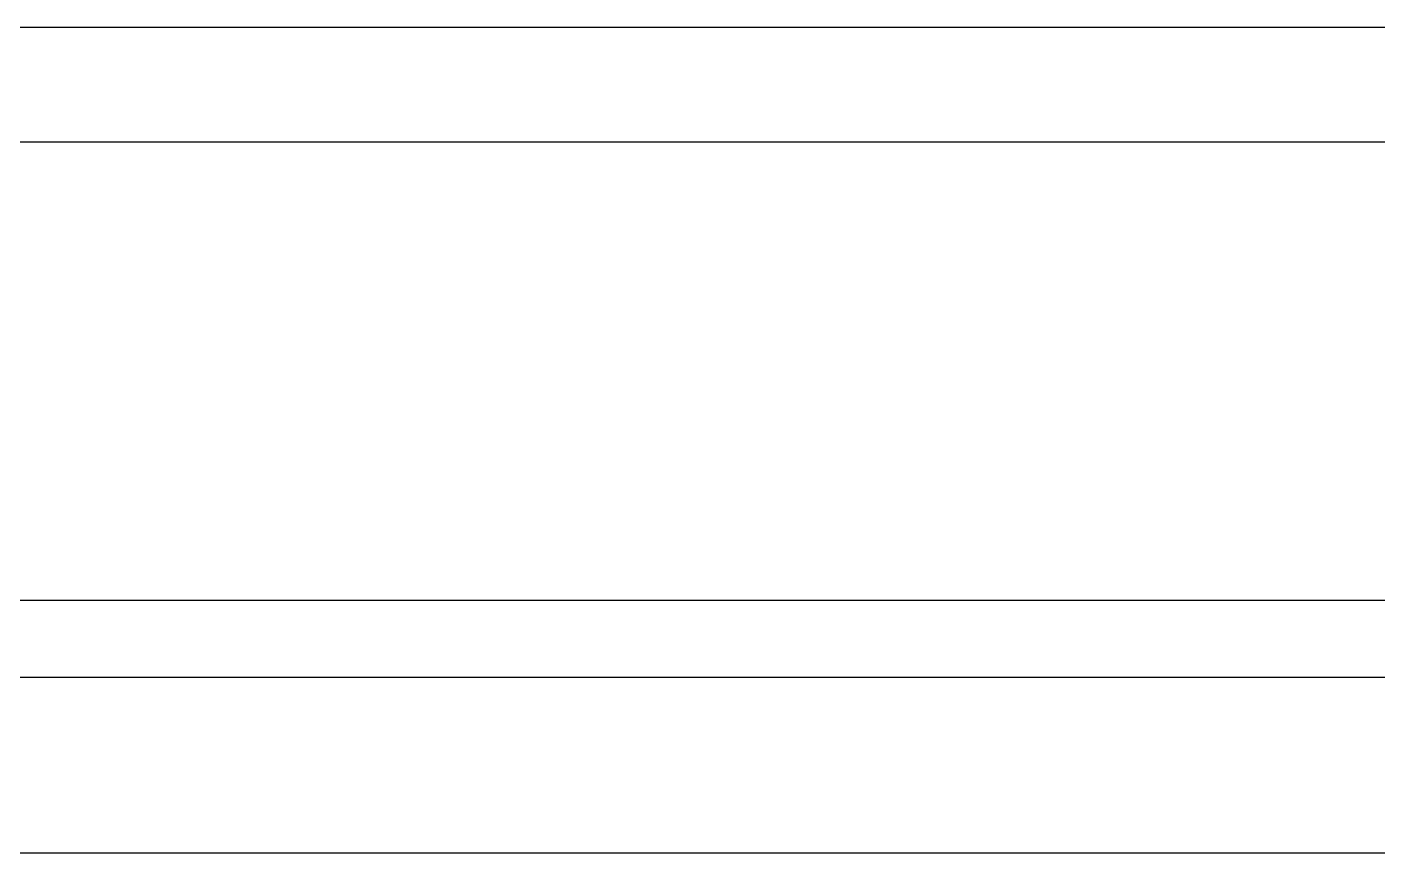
# Model space of a CAD drawing. Header units: inches. Extents: x -106706990 to 300603, y -86718466 to 1728185.
# Drawn here: x 57276 to 59042, y 42479 to 43559 of the extents above; entities that cross this region are included whole.
import ezdxf

# ---------------------------------------------------------------- set-up
doc = ezdxf.new("R2010")
doc.units = ezdxf.units.IN
doc.header["$MEASUREMENT"] = 0
for name, color, linetype in [('A-DRAIN', 9, 'Continuous'), ('A-JALAN', 11, 'Continuous'), ('A-RAIL', 2, 'Continuous')]:
    doc.layers.add(name, color=color, linetype=linetype)

msp = doc.modelspace()

# ---------------------------------------------------------------- linework, layer by layer
at = {"layer": 'A-DRAIN', "color": 8, "linetype": 'Continuous', "ltscale": 1000}
for p, q in [((64318.8, 42809.4), (56488.8, 42809.4)), ((56488.8, 42709.4), (64218.8, 42709.4))]:
    msp.add_line(p, q, dxfattribs=at)
at = {"layer": 'A-JALAN', "color": 8}
for p, q in [((56338.8, 43559.4), (64318.8, 43559.4)), ((56488.8, 43409.4), (64168.8, 43409.4))]:
    msp.add_line(p, q, dxfattribs=at)
at = {"layer": 'A-RAIL', "color": 8}
msp.add_line((62938.8, 42479.4), (56338.8, 42479.4), dxfattribs=at)

doc.saveas('drawing.dxf')
